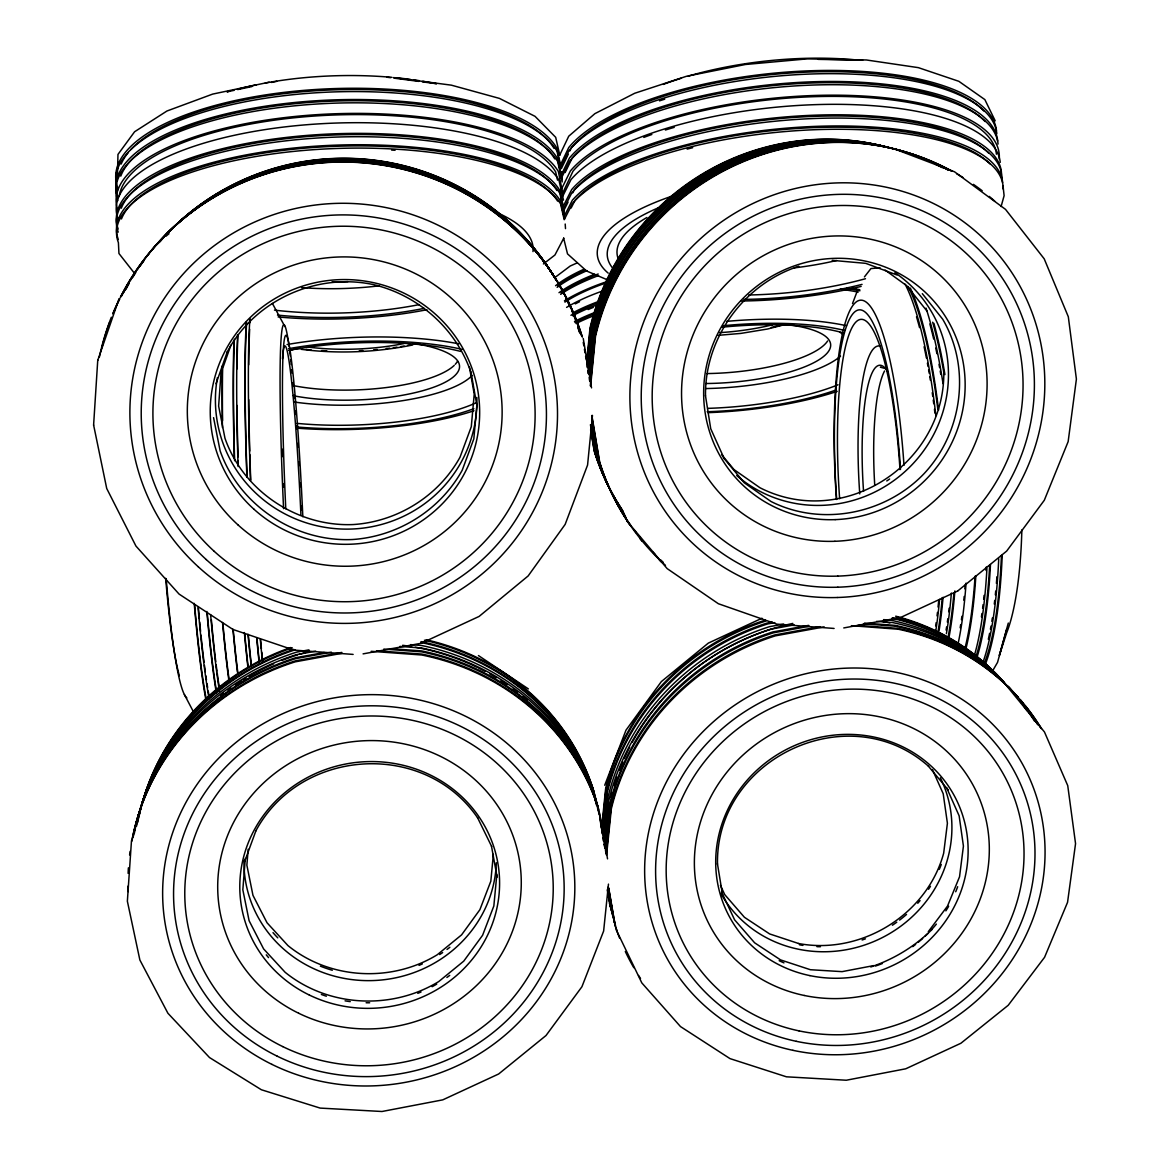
<?xml version="1.0" encoding="UTF-8"?>
<svg xmlns="http://www.w3.org/2000/svg" width="1170" height="1170" viewBox="0 0 1170 1170"><rect width="100%" height="100%" fill="white"/><g stroke="black" fill="none" stroke-linecap="round" stroke-linejoin="round"><path stroke-width="1.5" d="M117.395 178.001L117.965 154.425L134.594 131.757L166.959 111.004L212.662 94.097L269.144 82.192M353.121 654.41L294.006 650.11L232.962 629.475L179.054 594.067L135.939 546.054L106.719 488.504L93.615 425.046M97.724 360.477L119.047 298.73M93.6 425.193L97.739 360.316M131.493 840.528L127.369 901.222L139.873 960.014L167.91 1013.249L209.503 1057.548L261.378 1089.753L320.17 1108.092L381.976 1111.5L442.772 1099.858L498.654 1073.987L546.01 1035.523L581.929 986.734L603.632 931.042L608.473 884.11M245.305 858.473L242.833 889.785L249.108 920.746L263.616 948.914L285.129 972.285C328.2 1007.224 391.672 1010.353 438.75 981.557L463.729 961.155L482.596 935.269L493.842 905.99L496.811 874.707M248.172 849.201L246.87 865.2L252.969 895.357L267.052 922.794L287.952 945.594C329.764 979.641 391.497 982.771 437.273 954.749L461.565 934.888L479.89 909.69L490.83 881.185L493.36 854.305M586.828 360.506L589.987 328.156A239.294 232.347 -45.1 0 1 886.407 146.981M586.945 362.802L590.294 328.594A239.645 232.669 -45.1 0 1 887.138 147.171A240.479 233.444 -45.1 0 0 591.011 329.677L587.296 367.614M587.779 366.312L591.318 330.13A240.83 233.766 -45.1 0 1 891.423 148.268M588.188 373.391L592.283 331.593A241.956 234.819 -45 0 1 891.832 148.341M589.183 373.347L593.131 332.88A242.951 235.74 -45 0 1 895.679 149.336M589.621 380.323L594.126 334.371A244.091 236.808 -44.9 0 1 906.794 152.495M589.929 380.85L594.433 334.839A244.457 237.13 -44.9 0 1 949.089 170.337M590.309 385.691L595.179 335.965A245.32 237.949 -44.9 0 1 951.122 170.879M590.616 386.246L595.501 336.433A245.685 238.285 -44.8 0 1 951.97 171.098M592.473 415.423L587.574 465.046L565.154 524.394L528.153 575.947L479.1 616.429L421.185 643.281L363.08 653.869M601.555 828.682L605.621 788.741A230.417 217.839 -27.1 0 1 765.341 620.144M602.038 827.994L605.928 789.823A230.739 218.132 -27.1 0 1 765.882 621.007M602.565 832.777L606.689 792.426A231.514 218.805 -27.1 0 1 767.184 623.054L772.478 622.089M602.872 833.918L606.996 793.523A231.85 219.083 -27.1 0 1 767.725 623.917L774.803 622.615M603.501 841.142L608.005 797.048A232.888 220.004 -27.1 0 1 769.48 626.681L783.695 624.078M604.363 844.418L608.897 800.163A233.81 220.808 -27.1 0 1 771.03 629.138L794.211 624.882M605.373 848.206L609.921 803.746A234.877 221.73 -27.1 0 1 772.814 631.946L808.645 625.38M605.504 851.16L610.243 804.872A235.214 222.022 -27.1 0 1 773.37 632.838L809.26 626.257M606.265 854.042L611.018 807.592A236.018 222.724 -27.1 0 1 774.73 634.974L820.082 626.652M705.51 395.913C704.559 338.042 743.944 284.017 798.861 266.248M717.488 864.133C715.528 758.087 849.04 695.477 928.614 766.335M943.824 372.148C944.614 464.505 843.073 530.156 759.959 487.744L734.029 469.594L721.568 454.603M1008.306 623.054L999.326 655.478L1006.536 633.204A179.727 42.749 86.9 0 0 1021.849 529.937M1006.829 628.831L997.542 662.381L992.906 670.366M1001.096 206.534L1004.109 195.697L1003.012 185.664M216.011 383.76L227.375 351.614M230.885 345.179L221.013 373.113L218.629 406.034L224.976 438.267C243.433 491.268 297.531 527.026 353.398 524.54C397.595 521.601 438.589 496.08 460.015 457.207L471.291 426.699L474.216 394.144L469.462 367.219M244.881 860.915L255.937 830.715M852.52 303.571L857.654 290.043M604.715 785.245L626.009 730.139L661.357 681.583L708.333 643.105L761.992 618.228M559.64 155.288L568.737 136.203L594.886 113.651L634.71 93.264L686.454 76.284L745.48 64.482L807.256 58.88L866.414 59.977L918.406 67.655L958.844 81.315L984.862 99.596L995.187 120.832M560.488 164.824L568.737 147.552A220.355 80.32 -6 0 1 807.695 70.873A220.355 80.32 -6 0 1 996.46 130.689M561.337 168.641L568.298 154.162M569.848 150.945L571.384 147.727A217.605 79.297 -6 0 1 778.342 73.959A217.605 79.297 -6 0 1 983.794 110.974M559.933 177.723L569.468 158.038A220.618 79.501 -6 0 1 808.777 81.929A220.618 79.501 -6 0 1 997.688 141.014M561.395 178.176L569.673 161.124A220.691 79.267 -6 0 1 809.099 85.191A220.691 79.267 -6 0 1 998.054 144.056M565.139 172.546L572.115 158.199A217.854 78.507 -6 0 1 779.381 85A217.854 78.507 -6 0 1 985.038 121.504M560.796 190.476L570.36 171.01A220.94 78.492 -5.9 0 1 817.26 95.399A220.94 78.492 -5.9 0 1 999.238 159.003M562.624 196.443L570.945 179.697A221.159 77.82 -5.9 0 1 811.015 104.803A221.159 77.82 -5.9 0 1 1000.233 162.367M562.024 208.743L571.633 189.628A221.422 77.044 -5.9 0 1 812.038 115.289A221.422 77.044 -5.9 0 1 1001.403 172.151M563.501 209.284L571.852 192.743A221.496 76.796 -5.9 0 1 817.128 118.404A221.496 76.796 -5.9 0 1 1001.886 178.586M564.13 209.883L568.035 202.161M572.73 192.874L574.294 189.789A218.644 76.065 -5.9 0 1 782.525 118.346A218.644 76.065 -5.9 0 1 988.782 153.27M563.998 216.64L572.364 200.216A221.686 76.211 -5.9 0 1 813.121 126.477A221.686 76.211 -5.9 0 1 1002.646 182.578M571.106 208.026L575.026 200.362A218.907 75.246 -5.8 0 1 783.578 129.519A218.907 75.246 -5.8 0 1 990.039 163.917M563.779 238.139L554.946 255.001L543.421 263.937M226.892 352.623C254.109 300.485 316.222 272.361 373.479 284.617C418.582 295.352 456.388 329.062 471.232 373.113M255.791 830.978C300.134 748.025 424.3 739.689 477.667 817.903M864.425 276.91L870.948 268.559L880.118 267.813M928.263 931.715L947.51 906.092L959.532 876.798L963.422 846.1L959.137 815.841L946.618 787.717M843.76 627.939L900.52 617.526L957.703 590.996M957.645 591.04L1006.668 551.085L1044.313 500.248L1068.151 441.616L1076.4 379.095L1068.312 316.748L1044.21 258.833L1005.513 209.371L954.515 171.785L895.021 149.16M554.653 277.714L570.258 265.999L576.883 263.031M784.982 324.558L767.608 329.004L740.785 333.421L718.263 335.322M229.744 91.216L226.951 91.83L234.073 90.339M237.627 89.578L251.872 86.58M271.44 82.456L276.778 81.33M873.727 965.601L842.064 971.641L810.415 969.725L780.551 959.897L754.621 942.801L734.614 919.839L721.524 891.993M824.206 626.901L775.3 635.866A236.355 223.017 -27.1 0 0 611.354 808.733L606.572 855.241L598.353 808.338A240.333 227.96 -7.7 0 0 421.683 654.059L376.623 650.769M308.968 649.876L296.639 652.129A237.1 225.093 -7.6 0 0 136.422 824.66M315.724 651.163L296.273 654.703A238.051 225.942 -7.7 0 0 134.36 833.245M324.28 652.509L295.849 657.686A239.163 226.921 -7.7 0 0 133.19 837.033M331.315 652.143L295.717 658.622A239.499 227.229 -7.7 0 0 133.146 836.433M341.83 652.421L295.396 660.874A240.333 227.96 -7.7 0 0 131.917 841.098M341.772 653.357L295.264 661.825A240.684 228.267 -7.7 0 0 131.888 840.499M412.732 344.989C376.038 352.345 338.159 354.071 301.012 349.289M818.196 59.363L862.685 60.196L855.153 59.831M798.496 943.503C860.901 955.334 927.123 914.706 943.678 853.149L947.407 823.241L943.21 793.757L932.431 769.582M881.171 367.263L880.366 367.204L886.348 368.813M410.538 644.641L421.2 645.43A237.1 225.093 -7.6 0 1 595.515 797.779L596.715 804.726M399.921 646.41L421.346 647.975A238.051 225.942 -7.7 0 1 596.349 800.894L597.855 809.611M391.014 648.677L421.507 650.9A239.163 226.921 -7.7 0 1 597.314 804.492L598.835 813.238M383.848 649.072L421.566 651.836A239.499 227.229 -7.7 0 1 597.621 805.618L599.142 814.379M371.197 651.31L421.741 654.995A240.684 228.267 -7.7 0 1 598.66 809.479M883.54 619.632L890.648 620.173A232.888 220.004 -27.1 0 1 1004.182 682.388M876.622 621.372L892.681 622.586A233.81 220.808 -27.1 0 1 1005.381 683.704M864.542 623.069L895.021 625.365A234.877 221.73 -27.1 0 1 1004.343 682.87M863.445 623.8L895.752 626.228A235.214 222.022 -27.1 0 1 1017.827 697.174M857.903 625.35L897.522 628.334A236.018 222.724 -27.1 0 1 1023.004 703.053M851.38 625.687L898.268 629.226A236.355 223.017 -27.1 0 1 1018.061 697.247M834.093 628.451L776.88 624.166L718.38 603.735L667.134 568.591L627.003 521.133M832.206 260.354L865.756 263.352L897.054 275.008M393.486 77.571L451.357 85.161L499.429 98.397L535.041 116.342L555.691 137.314L559.786 155.23M387.065 77.235L390.59 77.688M394.115 78.156L418.801 81.388M422.326 81.856L436.439 83.699M436.483 83.655L433.032 83.114A188.092 71.37 -1.6 0 0 422.838 81.257M798.7 943.546L769.641 933.938L744.398 917.265L724.727 894.597L720.428 885.281M586.813 271.104L608.575 280.317M478.428 655.551L528.401 688.925M885.105 270.065L906.808 285.787L926.815 310.854M586.287 270.738L567.509 253.875L563.633 238.11M928.336 766.131L948.226 789.925M723.352 457.602L744.31 482.83L770.971 501.477C821.369 526.851 885.134 514.288 923.89 473.835C962.383 432.871 971.349 368.155 942.742 319.278L922.311 293.655M1006.946 686.161L1044.474 731.996L1067.742 785.626L1075.552 843.629L1067.552 902.319L1044.576 957.294L1008.204 1005.293L960.892 1043.26L905.741 1068.795L846.305 1080.232L786.43 1076.809L730.007 1058.616L680.487 1026.573L641.803 982.888L616.283 929.945M134.17 272.902L118.945 253.495L118.404 242.643A224.581 77.98 -1.8 0 1 303.132 150.506A224.581 77.98 -1.8 0 1 560.547 203.829L564.203 219.711L572.569 203.331A221.759 75.962 -5.8 0 1 818.225 129.592A221.759 75.962 -5.8 0 1 1003.129 188.999M284.88 326.547L272.391 303.425M184.392 694.556L193.313 711.565M477.55 817.654L491.634 846.466M724.347 458.903L710.731 428.747L705.481 395.752M564.554 219.053L560.328 200.714A224.494 78.229 -1.8 0 0 303.001 147.157A224.494 78.229 -1.8 0 0 118.346 239.543M557.52 180.151L555.633 171.873A220.94 79.56 -1.8 0 0 321.692 115.581A220.94 79.56 -1.8 0 0 119.165 196.414M564.291 210.6L559.611 190.125A224.23 79.077 -1.8 0 0 302.577 135.793A224.23 79.077 -1.8 0 0 118.185 229.013M564.496 213.657L559.83 193.225A224.304 78.829 -1.8 0 0 302.708 139.128A224.304 78.829 -1.8 0 0 118.228 232.113M563.472 200.143L558.953 180.18A223.967 79.882 -1.8 0 0 302.182 125.117A223.967 79.882 -1.8 0 0 118.038 219.141M562.2 179.654L557.49 158.506A223.397 81.607 -1.7 0 0 301.304 101.878A223.397 81.607 -1.7 0 0 117.702 197.598M562.229 181.935L557.695 161.592A223.485 81.359 -1.7 0 0 301.436 105.183A223.485 81.359 -1.7 0 0 117.746 200.67M561.059 167.368L556.788 148.02A223.134 82.426 -1.7 0 0 300.88 90.631A223.134 82.426 -1.7 0 0 117.541 187.171M561.541 171.654L561.702 172.399M213.569 417.646L220.121 450.816C239.177 505.381 294.913 542.105 352.433 539.531C397.932 536.474 440.154 510.222 462.223 470.208L473.835 438.823L476.863 405.317L470.983 372.06M491.488 846.173L497.133 877.178M599.596 812.916L607.537 858.868M599.742 817.874L602.477 833.654M603.077 837.15L603.691 840.66M604.29 844.155L604.89 847.665M600.649 823.738L601.248 827.234M601.863 830.729L602.462 834.225M603.077 837.735L603.676 841.23M604.276 844.725L604.89 848.221M596.422 805.033L594.258 793.158A235.682 223.836 -7.6 0 0 420.981 641.643M595.413 801.274L593.556 790.54A234.877 223.134 -7.6 0 0 424.403 640.253M595.12 800.178L593.263 789.457A234.541 222.841 -7.6 0 0 426.114 639.756M608.649 887.752L615.288 926.026A236.355 223.017 -27.1 0 0 619.53 938.033M608.634 888.235L614.952 924.739A236.018 222.724 -27.1 0 0 616.678 929.887M608.166 886.992L614.177 921.638A235.214 222.022 -27.1 0 0 615.303 925.06M608.151 889.405L612.817 916.271A233.81 220.808 -27.1 0 0 614.528 921.39M607.888 889.522L611.91 912.732A232.888 220.004 -27.1 0 0 613.036 916.125M607.508 889.171L610.901 908.71A231.85 219.083 -27.1 0 0 612.012 912.103M607.508 889.712L610.579 907.467A231.514 218.805 -27.1 0 0 611.691 910.845M607.376 890.341L609.819 904.498A230.739 218.132 -27.1 0 0 610.93 907.861M583.245 338.452L591.537 387.884M583.245 342.298L583.83 345.808M584.415 349.333L585.015 352.843M585.6 356.353L586.185 359.877M586.784 363.387L587.369 366.912M587.954 370.422L588.554 373.932M589.139 377.457L589.724 380.967M591.844 415.452L599.727 462.282A245.685 238.285 -44.8 0 0 629.943 524.979M591.844 416.666L599.406 461.638A245.32 237.949 -44.9 0 0 665.481 565.373M592.02 420.63L598.645 460.073A244.457 237.13 -44.9 0 0 630.791 525.447M591.713 420.045L598.338 459.43A244.091 236.808 -44.9 0 0 626.345 518.719M591.947 425.295L597.343 457.368A242.951 235.74 -45 0 0 626.213 517.886M591.391 425.412L596.466 455.583A241.956 234.819 -45 0 0 625.233 515.868M590.733 425.28L595.486 453.55A240.83 233.766 -45.1 0 0 624.136 513.572M590.426 424.695L595.179 452.922A240.479 233.444 -45.1 0 0 622.806 511.378M590.909 430.326L594.462 451.43A239.645 232.669 -45.1 0 0 622.966 511.158M590.601 429.726L594.155 450.801A239.294 232.347 -45.1 0 0 621.636 508.979M717.459 863.811L722.49 894.494M565.198 224.026L565.505 228.618M208.83 694.527A214.68 17.828 87.4 0 1 208.231 691.104M207.646 687.521A214.68 17.828 87.4 0 1 207.061 683.792M206.461 679.902A214.68 17.828 87.4 0 1 205.891 675.894M205.306 671.755A214.68 17.828 87.4 0 1 204.472 665.452M204.048 662.161A214.68 17.828 87.4 0 1 200.977 635.149M200.582 631.303A214.68 17.828 87.4 0 1 199.69 622.104M199.383 618.725A214.68 17.828 87.4 0 1 198.447 608.312M206.344 699.528A214.71 18.106 87.4 0 1 194.644 604.934M206.008 700.435A217.43 18.34 87.4 0 1 194.22 603.369M209.094 698.622A217.401 18.047 87.4 0 1 198.008 606.703M247.85 666.798A217.152 14.347 87.4 0 1 244.369 632.546M234.322 457.821A217.152 14.347 87.4 0 1 233.956 341.04M248.084 666.3A214.432 14.172 87.4 0 1 244.822 634.74M234.629 460.717A214.432 14.172 87.4 0 1 234.366 339.271M283.754 487.232A163.815 7.971 87.3 0 1 283.608 483.59M282.672 456.666A163.815 7.971 87.3 0 1 282.453 449.207M282.496 358.839A163.815 7.971 87.3 0 1 300.909 514.815M283.579 508.643A183.383 8.921 87.3 0 1 289.078 346.305M289.575 350.02A183.383 8.921 87.3 0 1 290.336 356.06M290.76 359.716A183.383 8.921 87.3 0 1 291.301 364.528M291.842 369.647A183.383 8.921 87.3 0 1 292.207 373.215M293.114 382.575A183.383 8.921 87.3 0 1 293.48 386.466M294.226 395.021A183.383 8.921 87.3 0 1 294.504 398.429M295.498 410.816A183.383 8.921 87.3 0 1 295.791 414.458M296.61 425.617A183.383 8.921 87.3 0 1 296.844 429.083M297.809 443.342A183.383 8.921 87.3 0 1 298.058 447.013M298.964 461.828A183.383 8.921 87.3 0 1 299.184 465.558M300.163 483.122A183.383 8.921 87.3 0 1 300.354 486.661M301.333 506.2A183.383 8.921 87.3 0 1 301.494 509.74M285.772 508.804A173.584 8.336 87.3 0 1 286.24 335.454A173.584 8.336 87.3 0 1 302.825 516.745M237.452 672.15A217.21 15.283 87.4 0 1 232.918 629.211M222.432 427.503A217.21 15.283 87.4 0 1 222.373 365.859M251.506 666.125A214.417 13.879 87.4 0 1 248.289 634.564M238.241 464.154A214.417 13.879 87.4 0 1 238.124 460.541M238.022 456.943A214.417 13.879 87.4 0 1 236.998 405.449M237.013 368.93A214.417 13.879 87.4 0 1 237.919 335.263M251.272 666.607A217.123 14.055 87.4 0 1 248.011 634.316M238.095 466.567A217.123 14.055 87.4 0 1 237.598 334.869M259.155 662.878A217.079 13.353 87.3 0 1 256.669 637.723M246.885 476.98A217.079 13.353 87.3 0 1 246.343 321.94M259.199 660.845A214.359 13.177 87.3 0 1 256.932 637.899M247.075 476.57A214.359 13.177 87.3 0 1 246.665 322.803M229.261 680.633A214.549 15.897 87.4 0 1 222.958 624.224M238.022 674.139A214.505 15.093 87.4 0 1 233.21 629.562M222.563 420.571A214.505 15.093 87.4 0 1 222.592 369.588M219.448 691.06A217.342 17.053 87.4 0 1 210.629 614.718M219.492 688.706A214.622 16.833 87.4 0 1 217.24 673.203M216.962 671.127A214.622 16.833 87.4 0 1 216.143 664.809M215.748 661.533A214.622 16.833 87.4 0 1 211.375 619.808M179.361 675.763A174.169 16.79 87.4 0 1 165.672 578.331M186.849 697.876A183.982 17.608 87.4 0 1 166.213 578.887M262.621 660.655A214.344 12.899 87.3 0 1 261.758 652.202M261.407 648.677A214.344 12.899 87.3 0 1 260.559 639.58M250.716 480.08A214.344 12.899 87.3 0 1 249.853 454.589M249.751 451.035A214.344 12.899 87.3 0 1 248.727 399.672M248.698 364.835A214.344 12.899 87.3 0 1 249.649 329.296M250.014 322.657A214.344 12.899 87.3 0 1 250.219 319.615M262.402 661.021A217.064 13.06 87.3 0 1 260.31 639.449M250.526 480.446A217.064 13.06 87.3 0 1 249.912 318.62M216.348 693.035A217.357 17.345 87.4 0 1 206.841 611.471M216.392 690.666A214.636 17.126 87.4 0 1 207.28 613.139M228.94 680.925A217.269 16.102 87.4 0 1 222.519 622.498M900.871 150.828A242.951 235.74 -45 0 1 906.033 152.422M916.271 156.005A242.951 235.74 -45 0 1 924.651 159.339M934.494 163.756A242.951 235.74 -45 0 1 942.464 167.749M910.245 153.621A244.091 236.808 -44.9 0 1 948.256 170.118M663.171 562.243A244.457 237.13 -44.9 0 1 660.538 559.801M655.375 554.741A244.457 237.13 -44.9 0 1 652.831 552.138M649.101 548.16A244.457 237.13 -44.9 0 1 646.659 545.454M643.061 541.315A244.457 237.13 -44.9 0 1 639.58 537.088M636.188 532.774A244.457 237.13 -44.9 0 1 633.994 529.864M661.913 562.492A245.685 238.285 -44.8 0 1 659.295 559.977M642.008 541.096A245.685 238.285 -44.8 0 1 639.697 538.244M956.65 173.73A245.685 238.285 -44.8 0 1 962.837 177.416M973.425 184.363A245.685 238.285 -44.8 0 1 982.2 190.768M989.25 196.414A245.685 238.285 -44.8 0 1 994.705 201.094M894.918 272.668A128.89 125.132 -45 0 1 920.717 454.677A128.89 125.132 -45 0 1 736.705 475.503M915.759 156.078A241.956 234.819 -45 0 1 920.761 158.082M889.639 478.998A128.159 124.444 -45.1 0 1 886.772 480.958M891.876 618.213A231.85 219.083 -27.1 0 1 1002.646 680.706M1020.211 699.982A235.214 222.022 -27.1 0 1 1038.287 725.181M1025.271 705.817A236.018 222.724 -27.1 0 1 1040.539 727.594M640.516 978.471A236.355 223.017 -27.1 0 1 638.557 975.458M633.818 967.707A236.355 223.017 -27.1 0 1 625.306 951.502M1020.445 699.923A236.355 223.017 -27.1 0 1 1041.476 728.617M615.566 925.485A234.877 221.73 -27.1 0 1 613.841 920.351M1008.218 686.746A234.877 221.73 -27.1 0 1 1010.763 689.393M1014.492 693.444A234.877 221.73 -27.1 0 1 1016.92 696.208M1025.037 706.183A234.877 221.73 -27.1 0 1 1027.231 709.108M1030.434 713.568A234.877 221.73 -27.1 0 1 1032.481 716.566M1034.485 719.594A234.877 221.73 -27.1 0 1 1037.366 724.172M896.439 617.029A230.739 218.132 -27.1 0 1 999.692 677.547M892.915 617.76A231.514 218.805 -27.1 0 1 1003.012 681.101M610.623 906.618A230.417 217.839 -27.1 0 1 609.511 903.255M895.723 616.18A230.417 217.839 -27.1 0 1 991.224 668.991M993.798 671.478A230.417 217.839 -27.1 0 1 997.586 675.324M610.842 797.604A230.007 217.269 -27.1 0 1 612.144 792.47M614.089 785.596A230.007 217.269 -27.1 0 1 616.853 777.056M619.325 770.255A230.007 217.269 -27.1 0 1 622.732 761.86M624.195 758.54A230.007 217.269 -27.1 0 1 629.679 747.147M632.224 742.38A230.007 217.269 -27.1 0 1 792.836 623.42M882.867 621.592A230.007 217.269 -27.1 0 1 889.931 622.952M1007.926 686.366A232.888 220.004 -27.1 0 1 1010.353 689.086M1013.922 693.24A232.888 220.004 -27.1 0 1 1016.233 696.062M1019.611 700.362A232.888 220.004 -27.1 0 1 1021.79 703.258M1023.911 706.197A232.888 220.004 -27.1 0 1 1026.997 710.658M1007.911 686.337A233.81 220.808 -27.1 0 1 1011.626 690.388M1014.054 693.123A233.81 220.808 -27.1 0 1 1017.593 697.335M1019.889 700.172A233.81 220.808 -27.1 0 1 1034.397 720.983M932.329 929.199A151.179 142.93 -27.1 0 1 870.772 966.976M940.329 777.787A124.108 117.307 -27.1 0 1 884.023 936.717A124.108 117.307 -27.1 0 1 720.808 893.456M957.66 886.728A126.96 119.793 -27 0 1 955.714 891.759M948.651 906.253A126.96 119.793 -27 0 1 945.886 910.86M936.366 924.11A126.96 119.793 -27 0 1 931.612 929.594M927.883 933.499A126.96 119.793 -27 0 1 925.294 936.044M922.618 938.515A126.96 119.793 -27 0 1 918.465 942.113M915.613 944.409A126.96 119.793 -27 0 1 912.702 946.632M882.443 963.48A126.96 119.793 -27 0 1 875.599 965.996M783.973 962.881A126.96 119.793 -27 0 1 779.176 960.702M941.265 864.469A123.435 116.722 -27.1 0 1 939.32 869.339M930.457 886.319A123.435 116.722 -27.1 0 1 928.541 889.273M920.073 900.593A123.435 116.722 -27.1 0 1 917.763 903.269M906.516 914.443A123.435 116.722 -27.1 0 1 899.613 920.088M896.761 922.209A123.435 116.722 -27.1 0 1 892.374 925.236M865.449 938.823A123.435 116.722 -27.1 0 1 862.115 939.993M820.462 946.72A123.435 116.722 -27.1 0 1 816.938 946.647M802.942 945.375A123.435 116.722 -27.1 0 1 799.519 944.819M125.775 289.56A246.577 242.322 6.5 0 1 129.226 283.301M132.897 277.114A246.577 242.322 6.5 0 1 135.779 272.522M139.786 266.511A246.577 242.322 6.5 0 1 143.968 260.603M156.341 245.115A246.577 242.322 6.5 0 1 556.452 280.347M558.309 283.476A246.577 242.322 6.5 0 1 564.423 294.708M566.061 297.984A246.577 242.322 6.5 0 1 570.682 307.959M572.115 311.322A246.577 242.322 6.5 0 1 576.722 323.198M577.922 326.62A246.577 242.322 6.5 0 1 580.144 333.465M476.877 397.405A130.791 128.568 6.6 0 1 336.58 528.738A130.791 128.568 6.6 0 1 217.401 377.647M159.793 241.766A242.833 238.724 6.9 0 1 553.863 276.398M160.656 240.727A243.184 239.075 6.8 0 1 554.097 276.764M158.637 242.892A244.047 239.894 6.7 0 1 555.618 279.22M123.669 292.442A247.762 243.462 6.3 0 1 128.89 283.008M130.733 279.893A247.762 243.462 6.3 0 1 135.544 272.23M137.563 269.202A247.762 243.462 6.3 0 1 143.881 260.31M147.171 255.981A247.762 243.462 6.3 0 1 556.335 280.025M558.207 283.155A247.762 243.462 6.3 0 1 580.525 333.231M121.636 296.025A248.128 243.813 6.3 0 1 133.204 275.667M136.173 271.089A248.128 243.813 6.3 0 1 149.073 253.495M151.354 250.687A248.128 243.813 6.3 0 1 391.774 166.067A248.128 243.813 6.3 0 1 581.358 335.424M101.834 347.782A249.034 244.662 6.2 0 1 109.834 321.852M113.154 313.414A249.034 244.662 6.2 0 1 119.866 298.642M120.671 297.034A249.034 244.662 6.2 0 1 364.426 162.747A249.034 244.662 6.2 0 1 582.06 336.55M99.406 357.025A249.4 245.027 6.2 0 1 111.369 317.216M112.729 313.852A249.4 245.027 6.2 0 1 119.457 299.067M120.261 297.458A249.4 245.027 6.2 0 1 364.396 162.966A249.4 245.027 6.2 0 1 582.353 337.018M159.5 241.839A244.398 240.245 6.7 0 1 554.946 278.05M157.306 244.179A245.568 241.342 6.6 0 1 555.75 279.264M566.119 298.482A245.568 241.342 6.6 0 1 569.19 305.107M577.702 327.059A245.568 241.342 6.6 0 1 579.34 332.178M449.704 975.385A129.285 122.601 -7.7 0 1 446.896 977.476M436.717 984.116A129.285 122.601 -7.7 0 1 432.139 986.69M421.024 992.014A129.285 122.601 -7.7 0 1 417.763 993.345M369.661 1002.778A129.285 122.601 -7.7 0 1 366.122 1002.763M350.254 1001.622A129.285 122.601 -7.7 0 1 345.062 1000.833M326.357 996.211A129.285 122.601 -7.7 0 1 321.37 994.471M268.559 957.616A129.285 122.601 -7.7 0 1 266.263 954.822M136.524 826.225A236.018 224.143 -7.6 0 1 295.366 649.745M421.039 642.535A236.018 224.143 -7.6 0 1 594.565 794.255M449.865 947.261A125.629 119.384 -7.6 0 1 447.013 949.455M442.64 952.585A125.629 119.384 -7.6 0 1 439.671 954.559M422.311 963.948A125.629 119.384 -7.6 0 1 418.992 965.382M332.295 970.252A125.629 119.384 -7.6 0 1 320.361 966.157M277.787 937.857A125.629 119.384 -7.6 0 1 273.005 932.651M496.329 862.729A126.331 119.998 -7.6 0 1 367.278 980.635A126.331 119.998 -7.6 0 1 243.96 860.462M128.173 891.613A240.684 228.267 -7.7 0 1 127.998 886.158M128.115 873.346A240.684 228.267 -7.7 0 1 128.393 867.833M129.607 854.992A240.684 228.267 -7.7 0 1 130.089 851.351M220.662 695.565A234.161 222.3 -7.6 0 1 223.543 693.342M227.901 690.066A234.161 222.3 -7.6 0 1 230.856 687.96M235.331 684.874A234.161 222.3 -7.6 0 1 241.371 680.925M242.892 679.975A234.161 222.3 -7.6 0 1 245.978 678.088M249.108 676.26A234.161 222.3 -7.6 0 1 273.605 663.858M282.102 660.348A234.161 222.3 -7.6 0 1 297.575 654.864M299.257 654.352A234.161 222.3 -7.6 0 1 309.48 651.427M402.655 645.299A234.161 222.3 -7.6 0 1 411.679 646.615M415.248 647.229A234.161 222.3 -7.6 0 1 476.965 667.207M478.559 667.997A234.161 222.3 -7.6 0 1 485.067 671.331M489.908 673.978A234.161 222.3 -7.6 0 1 496.285 677.693M500.979 680.618A234.161 222.3 -7.6 0 1 507.122 684.684M513.118 688.925A234.161 222.3 -7.6 0 1 517.506 692.23M523.195 696.75A234.161 222.3 -7.6 0 1 527.334 700.245M137.928 819.804A235.682 223.836 -7.6 0 1 293.802 649.379M137.738 822.32A234.877 223.134 -7.6 0 1 292.295 647.829M139.128 815.929A234.541 222.841 -7.6 0 1 290.701 647.522M908.154 286.533A210.381 43.173 87 0 1 937.799 409.164M942.274 597.636A210.381 43.173 87 0 1 937.96 632.034M916.505 316.807A210.41 42.895 87 0 1 919.547 327.629M924.11 346.744A210.41 42.895 87 0 1 926.421 358.02M927.4 363.183A210.41 42.895 87 0 1 928.015 366.488M928.6 369.837A210.41 42.895 87 0 1 929.199 373.23M929.77 376.681A210.41 42.895 87 0 1 930.34 380.177M932.241 392.71A210.41 42.895 87 0 1 932.753 396.367M933.25 400.052A210.41 42.895 87 0 1 933.733 403.752M934.45 409.324A210.41 42.895 87 0 1 934.888 413.068M938.603 601.541A210.41 42.895 87 0 1 938.047 607.054M937.462 612.407A210.41 42.895 87 0 1 937.038 615.903M936.146 622.674A210.41 42.895 87 0 1 935.664 625.935M905.097 284.164A213.072 43.451 87 0 1 935.868 415.628M939.568 599.42A213.072 43.451 87 0 1 935.737 631.142M910.304 288.069A213.042 43.714 87 0 1 938.589 410.114M943.064 597.329A213.042 43.714 87 0 1 939.027 630.952M839.636 498.712A161.065 31.02 87 0 1 858.59 320.024A161.065 31.02 87 0 1 899.993 469.653M836.462 499.458A180.297 34.734 87 0 1 857.668 301.012A180.297 34.734 87 0 1 903.986 465.353M836.667 499.166A170.688 32.775 87 0 1 856.82 310.518A170.688 32.775 87 0 1 900.52 469.287M859.76 493.93A133.614 26.632 87 0 1 879.957 346.057M863.548 491.298A114.324 22.815 87 0 1 887.723 371.533M874.75 485.389A114.28 23.385 87 0 1 884.549 370.978M986.939 568.298A212.808 47.136 86.9 0 1 973.908 657.028M986.251 567.055A210.147 46.537 86.9 0 1 986.047 570.521M984.072 595.413A210.147 46.537 86.9 0 1 983.678 599.142M983.063 604.641A210.147 46.537 86.9 0 1 982.61 608.239M981.908 613.49A210.147 46.537 86.9 0 1 981.425 616.912M926.011 308.12A212.998 44.372 86.9 0 1 943.035 383.687M951.371 593.058A212.998 44.372 86.9 0 1 946.398 633.657M975.853 575.83A212.867 46.273 86.9 0 1 965.352 651.076M989.674 565.139A210.117 46.8 86.9 0 1 975.283 658.725M990.463 564.569A212.779 47.4 86.9 0 1 976.189 659.895M975.063 576.196A210.205 45.688 86.9 0 1 964.138 651.397M933.894 323.315A212.984 44.635 86.9 0 1 944.936 374.605M954.866 590.938A212.984 44.635 86.9 0 1 948.607 639.39M932.665 322.203A210.322 44.08 86.9 0 1 944.131 374.268M953.901 593.248A210.322 44.08 86.9 0 1 947.612 639.537M996.913 576.722A210.073 47.443 86.9 0 1 996.401 583.333M995.714 591.025A210.073 47.443 86.9 0 1 995.334 594.813M994.719 600.385A210.073 47.443 86.9 0 1 994.281 604.042M992.35 617.994A210.073 47.443 86.9 0 1 991.824 621.299M990.99 626.096A210.073 47.443 86.9 0 1 990.42 629.182M989.615 633.306A210.073 47.443 86.9 0 1 988.328 639.259M1001.432 555.691A210.059 47.707 86.9 0 1 984.672 662.439M1002.222 554.96A212.721 48.321 86.9 0 1 985.652 663.551M998.727 558.763A212.735 48.058 86.9 0 1 982.434 663.741M929.828 323.914A210.337 43.816 86.9 0 1 933.689 339.022M935.737 348.075A210.337 43.816 86.9 0 1 936.921 353.691M938.998 364.309A210.337 43.816 86.9 0 1 939.612 367.629M940.212 371.007A210.337 43.816 86.9 0 1 940.797 374.429M949.119 608.254A210.337 43.816 86.9 0 1 948.694 611.808M947.817 618.725A210.337 43.816 86.9 0 1 947.349 622.06M946.603 626.93A210.337 43.816 86.9 0 1 946.106 630.06M966.069 583.128A212.925 45.513 86.9 0 1 957.513 646.293M965.162 584.985A210.264 44.943 86.9 0 1 964.855 588.846M964.182 596.466A210.264 44.943 86.9 0 1 963.817 600.195M961.901 616.283A210.264 44.943 86.9 0 1 961.418 619.661M960.672 624.575A210.264 44.943 86.9 0 1 960.16 627.764M117.892 210.512A223.748 80.569 -1.8 0 1 301.831 115.815A223.748 80.569 -1.8 0 1 558.368 171.493L562.682 193.123L573.007 171.171A218.19 77.498 -5.9 0 1 809.698 96.832A218.19 77.498 -5.9 0 1 996.431 154.191M120.773 176.143A220.618 80.569 -1.7 0 1 330.934 101.19A220.618 80.569 -1.7 0 1 554.77 158.886M117.585 190.242A223.207 82.192 -1.7 0 1 301.012 93.936A223.207 82.192 -1.7 0 1 556.993 151.105L560.693 167.851L568.956 150.637A220.428 80.072 -6 0 1 808.017 74.12A220.428 80.072 -6 0 1 996.811 133.731M426.918 309.728A190.476 64.043 -1.9 0 1 278.124 316.953M165.906 236.267A190.476 64.043 -1.9 0 1 169.006 233.722M494.486 211.551A190.476 64.043 -1.9 0 1 532.979 251.579M424.11 308.383A180.341 60.518 -1.9 0 1 277.495 315.096M379.446 285.802A140.927 48.277 -1.9 0 1 301.524 287.615M347.958 281.59A120.583 41.316 -1.9 0 1 332.046 281.911M121.183 164.049A220.34 81.388 -1.7 0 1 128.364 152.407M130.879 149.526A220.34 81.388 -1.7 0 1 352.36 89.505A220.34 81.388 -1.7 0 1 554.068 148.4M419.386 304.58A170.147 57.184 -1.9 0 1 274.482 310.123M121.285 208.216A221.422 78.083 -1.8 0 1 332.324 135.062A221.422 78.083 -1.8 0 1 556.876 190.491M391.599 150.067A221.773 77.001 -1.8 0 1 395.08 150.272M121.461 218.951A221.686 77.249 -1.8 0 1 332.777 146.411A221.686 77.249 -1.8 0 1 557.593 201.079M237.393 89.271A188.092 71.37 -1.6 0 1 256.215 84.84M265.195 83.07A188.092 71.37 -1.6 0 1 391.965 77.352M395.694 77.703A188.092 71.37 -1.6 0 1 410.407 79.399M414.019 79.896A188.092 71.37 -1.6 0 1 419.343 80.686M475.517 403.08A144.042 41.023 -2.3 0 1 297.107 423.379M288.756 350.386A144.042 41.023 -2.3 0 1 460.717 351.424M473.952 410.728A161.226 45.937 -2.3 0 1 296.8 428.132M287.074 344.55A161.226 45.937 -2.3 0 1 458.786 343.819M473.865 408.681A152.656 43.407 -2.3 0 1 296.961 426.991M288.507 348.704A152.656 43.407 -2.3 0 1 462.472 349.45M472.08 375.511A119.369 34.661 -2.3 0 1 294.445 402.041M413.127 343.336A102.156 29.674 -2.3 0 1 439.978 384.725A102.156 29.674 -2.3 0 1 293.202 395.679M289.18 350.649A102.156 29.674 -2.3 0 1 300.09 347.768M457.558 361.15A102.024 30.069 -2.3 0 1 455.291 364.265M454.238 365.362A102.024 30.069 -2.3 0 1 292.851 385.515M411.197 344.726A123.976 38.902 -2.1 0 1 407.716 345.384M404.176 346.013A123.976 38.902 -2.1 0 1 400.593 346.598M396.966 347.154A123.976 38.902 -2.1 0 1 393.325 347.665M389.668 348.148A123.976 38.902 -2.1 0 1 386.188 348.572M377.325 349.494A123.976 38.902 -2.1 0 1 373.727 349.801M362.875 350.547A123.976 38.902 -2.1 0 1 359.278 350.722M326.825 350.839A123.976 38.902 -2.1 0 1 321.56 350.59M311.118 349.874A123.976 38.902 -2.1 0 1 306.014 349.406M299.403 348.66A123.976 38.902 -2.1 0 1 295.747 348.192M403.855 343.556A101.527 31.648 -2.1 0 1 309.392 347.241M861.149 286.416A188.077 62.39 -5.8 0 1 741.312 300.997M608.195 273.122A188.077 62.39 -5.8 0 1 672.209 196.048M836.55 260.5A139.171 47.034 -5.8 0 1 794.328 267.871M862.056 284.383A178.074 58.953 -5.8 0 1 743.901 299.388M612.173 267.491A178.074 58.953 -5.8 0 1 658.651 207.675M865.493 278.723A168.012 55.707 -5.8 0 1 748.8 294.972M618.243 258.863A168.012 55.707 -5.8 0 1 646.878 217.518M663.244 84.43A185.767 69.542 -6.1 0 1 681.408 78.2M688.37 76.094A185.767 69.542 -6.1 0 1 856.177 59.919M687.156 149.102A218.995 75.012 -5.8 0 1 692.698 147.698M659.514 100.854A217.678 79.063 -6 0 1 664.706 99.187M643.792 137.416A218.395 76.84 -5.9 0 1 651.836 134.491M665.394 130.016A218.395 76.84 -5.9 0 1 674.227 127.369M781.633 325.099A122.455 38.127 -5.1 0 1 771.249 327.439M772.361 324.836A100.284 31.02 -5.1 0 1 719.623 332.646M836.097 389.99A150.754 42.529 -5 0 1 707.177 411.738M723.075 325.743A150.754 42.529 -5 0 1 844.564 330.423M837.208 391.35A159.208 45.016 -5 0 1 708.011 412.659M726.57 321.37A159.208 45.016 -5 0 1 846.539 325.713M838.042 384.784A142.243 40.204 -5 0 1 707.996 408.359M722.285 327.176A142.243 40.204 -5 0 1 843.76 333.026M785.45 324.426A100.883 29.074 -5 0 1 822.247 357.537A100.883 29.074 -5 0 1 706.08 383.511M840.528 356.133A117.892 33.974 -5 0 1 705.876 388.557M840.133 332.368A117.892 33.974 -5 0 1 843.38 334.971M827.614 340.967A100.766 29.469 -5 0 1 707.031 373.566M557.125 287.352A186.79 57.9 -5.1 0 1 587.15 270.606M574.47 321.56A187.697 55.005 -5 0 1 593.702 312.902M852.155 288.259A187.697 55.005 -5 0 1 859.804 289.707M575.099 322.569A185.357 54.317 -5 0 1 593.731 313.999M846.627 288.346A185.357 54.317 -5 0 1 859.921 290.803M576.093 323.549A187.756 54.829 -5 0 1 592.122 316.353M840.265 289.166A187.756 54.829 -5 0 1 858.21 292.09M555.574 285.743A186.732 58.076 -5.1 0 1 583.596 269.392M557.739 285.933A184.407 57.345 -5.1 0 1 585.439 269.787M572.452 313.048A187.492 55.619 -5.1 0 1 598.47 301.48M570.931 315.3A185.167 54.931 -5.1 0 1 596.583 303.293M564.408 300.851A187.156 56.716 -5.1 0 1 604.832 282.292M564.92 302.123A184.831 55.999 -5.1 0 1 606.44 282.789M561.147 292.909A184.597 56.745 -5.1 0 1 598.192 273.999M560.679 294.328A186.981 57.286 -5.1 0 1 598.543 275.579M558.997 292.705A186.922 57.462 -5.1 0 1 594.667 274.248M572.642 315.754A187.551 55.443 -5 0 1 596.832 304.917M588.203 309.538A185.211 54.741 -5 0 1 593.263 307.417M566.587 307.388A187.317 56.204 -5.1 0 1 603.471 290.657M575.26 303.907A184.977 55.502 -5.1 0 1 579.574 301.699M837.837 576.108A188.268 182.476 -44.6 0 0 998.098 293.012A188.268 182.476 -44.6 0 0 676.918 303.41A188.268 182.476 -44.6 0 0 837.837 576.108M837.866 587.208A199.587 193.445 -44.6 0 0 1008.028 287.235A199.587 193.445 -44.6 0 0 667.543 297.955A199.587 193.445 -44.6 0 0 837.866 587.208M834.927 541.286A155.098 150.374 -44.7 0 0 966.332 307.725A155.098 150.374 -44.7 0 0 701.707 316.953A155.098 150.374 -44.7 0 0 834.927 541.286M837.237 597.504A210.629 204.15 -44.7 0 0 1017.081 281.063A210.629 204.15 -44.7 0 0 657.745 292.076A210.629 204.15 -44.7 0 0 837.237 597.504M835.146 519.626A132.737 128.685 -44.7 0 0 947.261 319.556A132.737 128.685 -44.7 0 0 720.793 327.849A132.737 128.685 -44.7 0 0 835.146 519.626M809.918 975.619A127.676 120.408 -27 0 0 963.641 818.561A127.676 120.408 -27 0 0 752.178 774.774A127.676 120.408 -27 0 0 809.918 975.619M804.229 995.465A149.19 140.692 -27 0 0 984.145 812.243A149.19 140.692 -27 0 0 737.173 760.661A149.19 140.692 -27 0 0 804.229 995.465M798.978 1030.872A181.043 170.644 -27 0 0 1017.885 809.084A181.043 170.644 -27 0 0 718.438 745.846A181.043 170.644 -27 0 0 798.978 1030.872M796.244 1041.3A191.924 180.897 -27 0 0 1028.518 806.364A191.924 180.897 -27 0 0 711.126 739.074A191.924 180.897 -27 0 0 796.244 1041.3M792.924 1050.324A202.542 190.915 -27 0 0 1038.258 802.547A202.542 190.915 -27 0 0 703.375 731.25A202.542 190.915 -27 0 0 792.924 1050.324M206.227 559.553A202.644 199.002 5.7 0 0 541.417 458.669A202.644 199.002 5.7 0 0 283.842 223.616A202.644 199.002 5.7 0 0 206.227 559.553M198.373 566.894A213.847 210.015 5.8 0 0 552.181 460.673A213.847 210.015 5.8 0 0 280.551 212.428A213.847 210.015 5.8 0 0 198.373 566.894M253.861 509.14A134.74 132.356 5.9 0 0 476.453 441.148A134.74 132.356 5.9 0 0 304.536 285.509A134.74 132.356 5.9 0 0 253.861 509.14M214.315 551.406A191.134 187.712 5.7 0 0 530.405 456.037A191.134 187.712 5.7 0 0 287.308 234.483A191.134 187.712 5.7 0 0 214.315 551.406M238.124 525.008A157.453 154.659 5.9 0 0 498.332 445.931A157.453 154.659 5.9 0 0 297.707 263.791A157.453 154.659 5.9 0 0 238.124 525.008M271.923 1064.378A206.3 195.478 -7.8 0 0 574.704 880.688A206.3 195.478 -7.8 0 0 259.55 725.868A206.3 195.478 -7.8 0 0 271.923 1064.378M277.275 1056.217A195.478 185.211 -7.8 0 0 564.028 881.946A195.478 185.211 -7.8 0 0 265.283 735.477A195.478 185.211 -7.8 0 0 277.275 1056.217M309.319 995.026A130.016 123.259 -7.8 0 0 499.488 878.246A130.016 123.259 -7.8 0 0 300.28 781.619A130.016 123.259 -7.8 0 0 309.319 995.026M298.716 1013.264A151.924 144.027 -7.8 0 0 521.162 877.149A151.924 144.027 -7.8 0 0 288.58 763.893A151.924 144.027 -7.8 0 0 298.716 1013.264M282.745 1046.594A184.392 174.71 -7.8 0 0 553.103 882.005A184.392 174.71 -7.8 0 0 271.177 744.047A184.392 174.71 -7.8 0 0 282.745 1046.594"/></g></svg>
